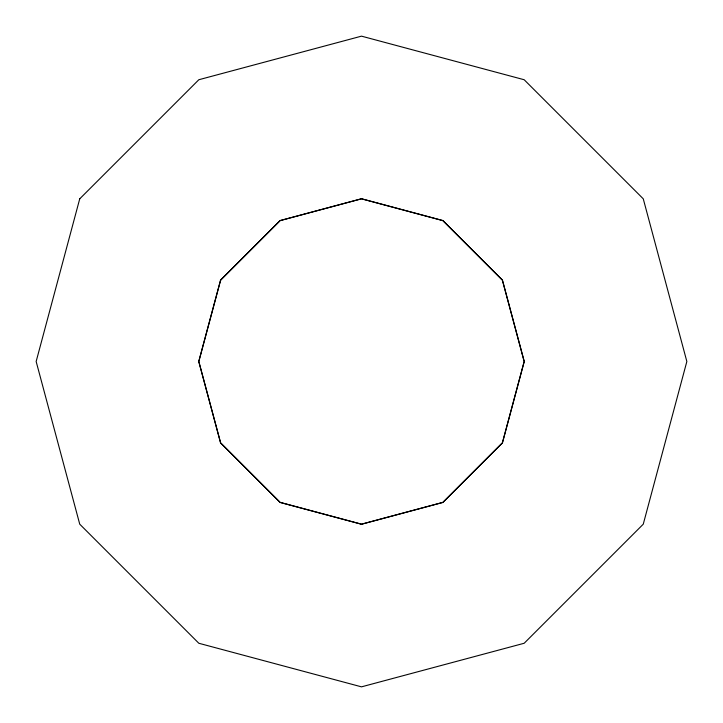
<?xml version="1.0" encoding="UTF-8"?>
<svg xmlns="http://www.w3.org/2000/svg" width="723" height="723" viewBox="0 0 723 723"><rect width="100%" height="100%" fill="white"/><g stroke="black" fill="none" stroke-linecap="round" stroke-linejoin="round"><path stroke-width="1.08" d="M79.738 198.825L36.15 361.5L79.738 524.175L198.825 643.262L361.5 686.85L524.175 643.262L643.262 524.175L686.85 361.5L643.262 198.825L524.175 79.738L361.5 36.15L198.825 79.738L79.738 198.825M220.56 280.126L198.753 361.5L220.56 442.874L280.126 502.44L361.5 524.247L442.874 502.44L502.44 442.874L524.247 361.5L502.44 280.126L442.874 220.56L361.5 198.753L280.126 220.56L220.56 280.126M220.623 280.163L198.825 361.5L220.623 442.838L280.163 502.377L361.5 524.175L442.838 502.377L502.377 442.838L524.175 361.5L502.377 280.163L442.838 220.623L361.5 198.825L280.163 220.623L220.623 280.163"/></g></svg>
